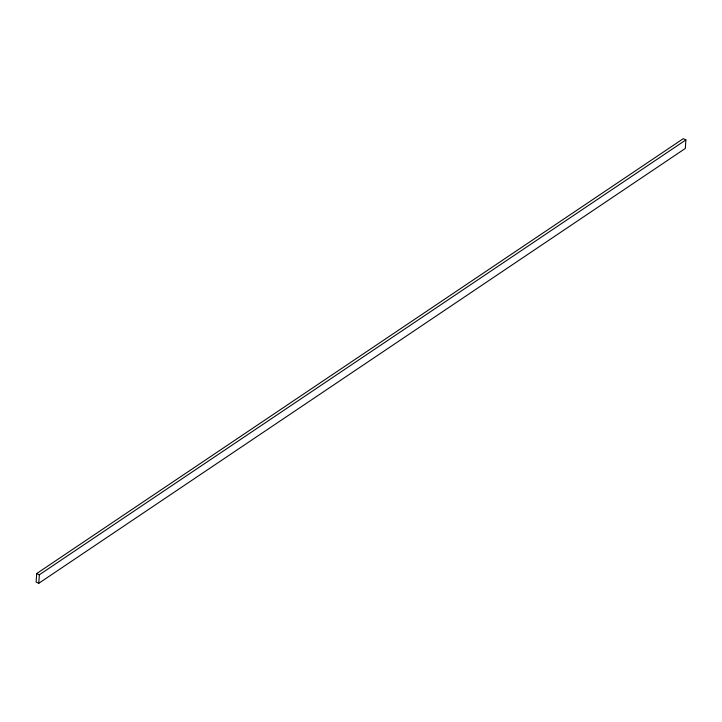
<?xml version="1.0" encoding="UTF-8"?>
<svg xmlns="http://www.w3.org/2000/svg" width="722" height="722" viewBox="0 0 722 722"><rect width="100%" height="100%" fill="white"/><g stroke="black" fill="none" stroke-linecap="round" stroke-linejoin="round"><path stroke-width="1.08" d="M36.705 573.539L36.1 582.085L38.753 583.313L685.295 148.461L685.9 139.915L683.247 138.687L36.705 573.539L39.358 574.757L685.9 139.915M38.753 583.313L39.358 574.757"/></g></svg>
